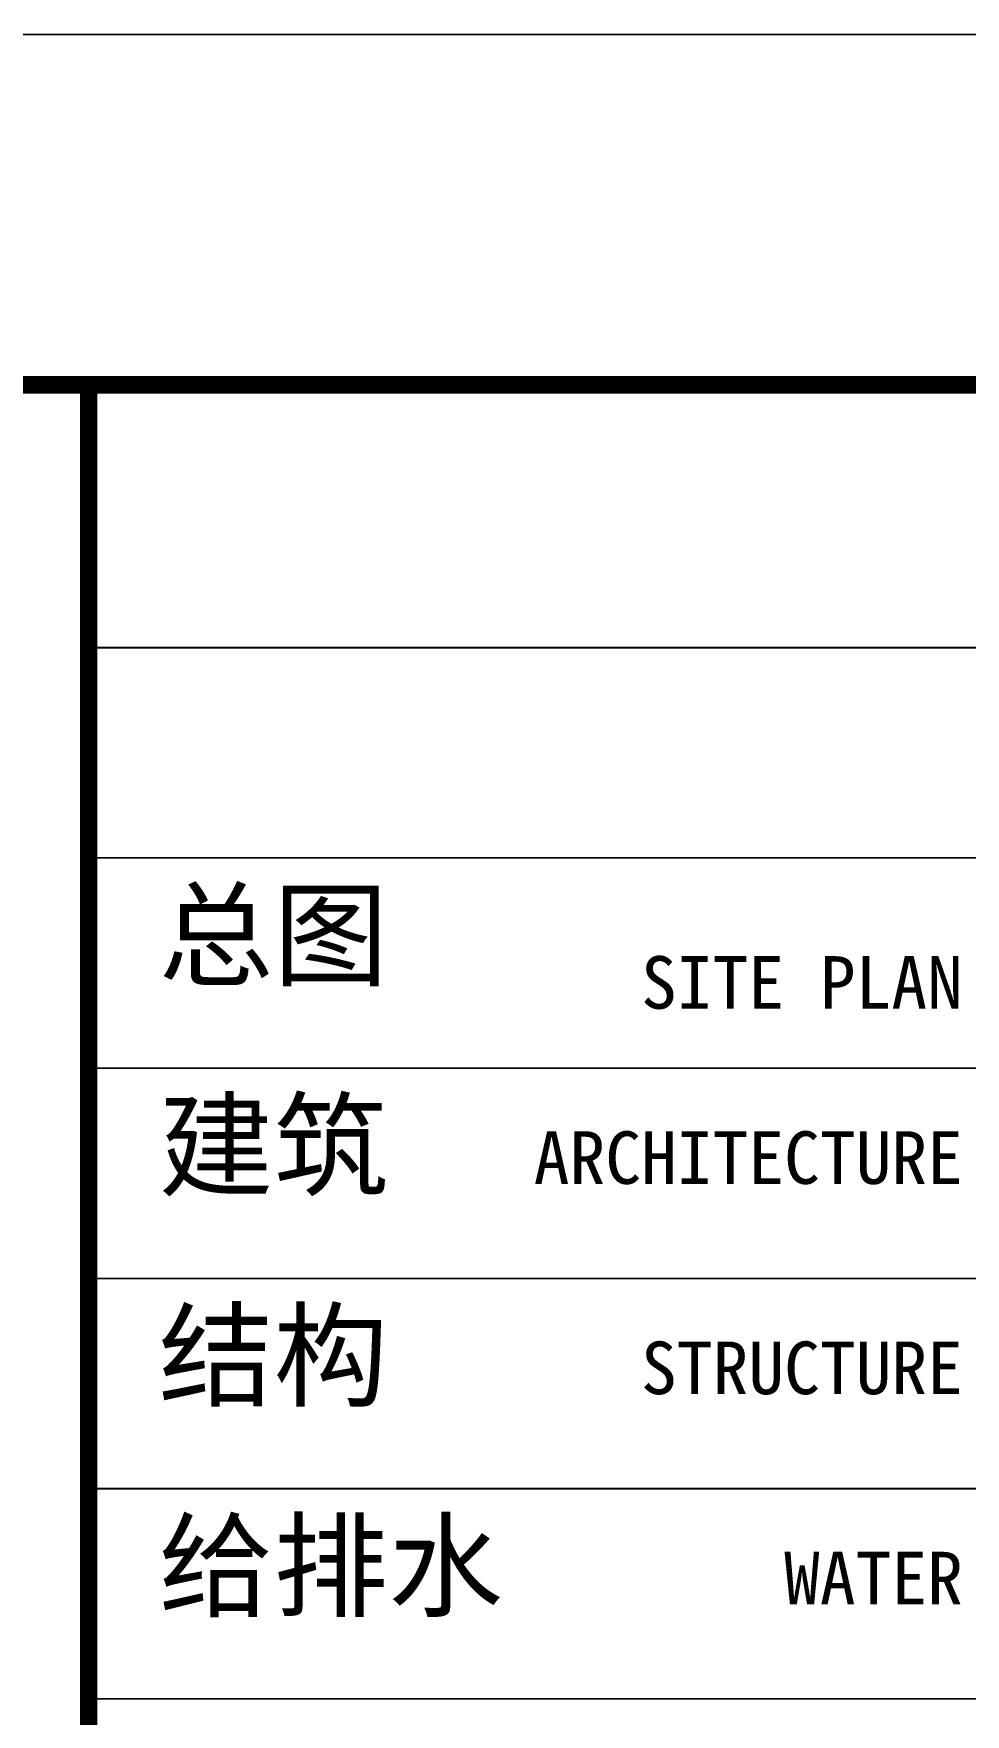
# Model space of a CAD drawing. Extents: x -26219 to 315419, y -160410 to -120810.
# Drawn here: x 132889 to 134218, y -128760 to -126361 of the extents above; entities that cross this region are included whole.
import ezdxf
from ezdxf.enums import TextEntityAlignment as Align

# ---------------------------------------------------------------- set-up
doc = ezdxf.new("R2010")
doc.units = 0
doc.header["$LTSCALE"] = 1000
doc.header["$MEASUREMENT"] = 0
doc.styles.add('图签信息$0$华文细黑', font='STXIHEI_0.TTF', dxfattribs={"height": 10})

# ---------------------------------------------------------------- blocks, each defined once
blk = doc.blocks.new('图签信息')
at = {"const_width": 0.5}
blk.add_lwpolyline([(-65, 574), (-65, 500.5), (0, 500.5), (0, 574)], close=True, dxfattribs=at)
at = {"const_width": 0.05}
for points in [[(-65, 566.5), (0, 566.5)], [(-65, 560.5), (0, 560.5)], [(-65, 554.5), (0, 554.5)], [(-65, 548.5), (0, 548.5)], [(-65, 542.5), (0, 542.5)], [(-65, 536.5), (0, 536.5)]]:
    blk.add_lwpolyline(points, dxfattribs=at)
at = {"style": '图签信息$0$华文细黑'}
for s, p in [('总图', (-63, 559.5)), ('建筑', (-63, 553.5)), ('结构', (-63, 547.5)), ('给排水', (-63, 541.5))]:
    blk.add_text(s, height=2.4, dxfattribs=at).set_placement(p, align=Align.TOP_LEFT)
for s, p in [('SITE PLAN', (-40.056, 557.698)), ('ARCHITECTURE', (-40.056, 552.698)), ('STRUCTURE', (-40.056, 546.698)), ('WATER', (-40.056, 540.698))]:
    blk.add_text(s, height=1.5, dxfattribs=at).set_placement(p, align=Align.TOP_RIGHT)
blk = doc.blocks.new('图签-A1')
at = {"color": 2}
blk.add_blockref('图签信息', (0, 0), dxfattribs=at)
blk = doc.blocks.new('图框-A1+3-4')
for points, const_width in [([(0, 0), (1471, 0), (1471, 594), (0, 594)], 0.05), ([(1396, 584), (25, 584), (25, 10), (1396, 10)], 0.5)]:
    blk.add_lwpolyline(points, close=True, dxfattribs=dict(const_width=const_width))

msp = doc.modelspace()

# ---------------------------------------------------------------- block references
at = {"xscale": 50, "yscale": 50, "zscale": 50}
for name, p in [('图框-A1+3-4', (63167.6, -156062.5)), ('图签-A1', (136217.6, -155562.5))]:
    msp.add_blockref(name, p, dxfattribs=at)

doc.saveas('drawing.dxf')
